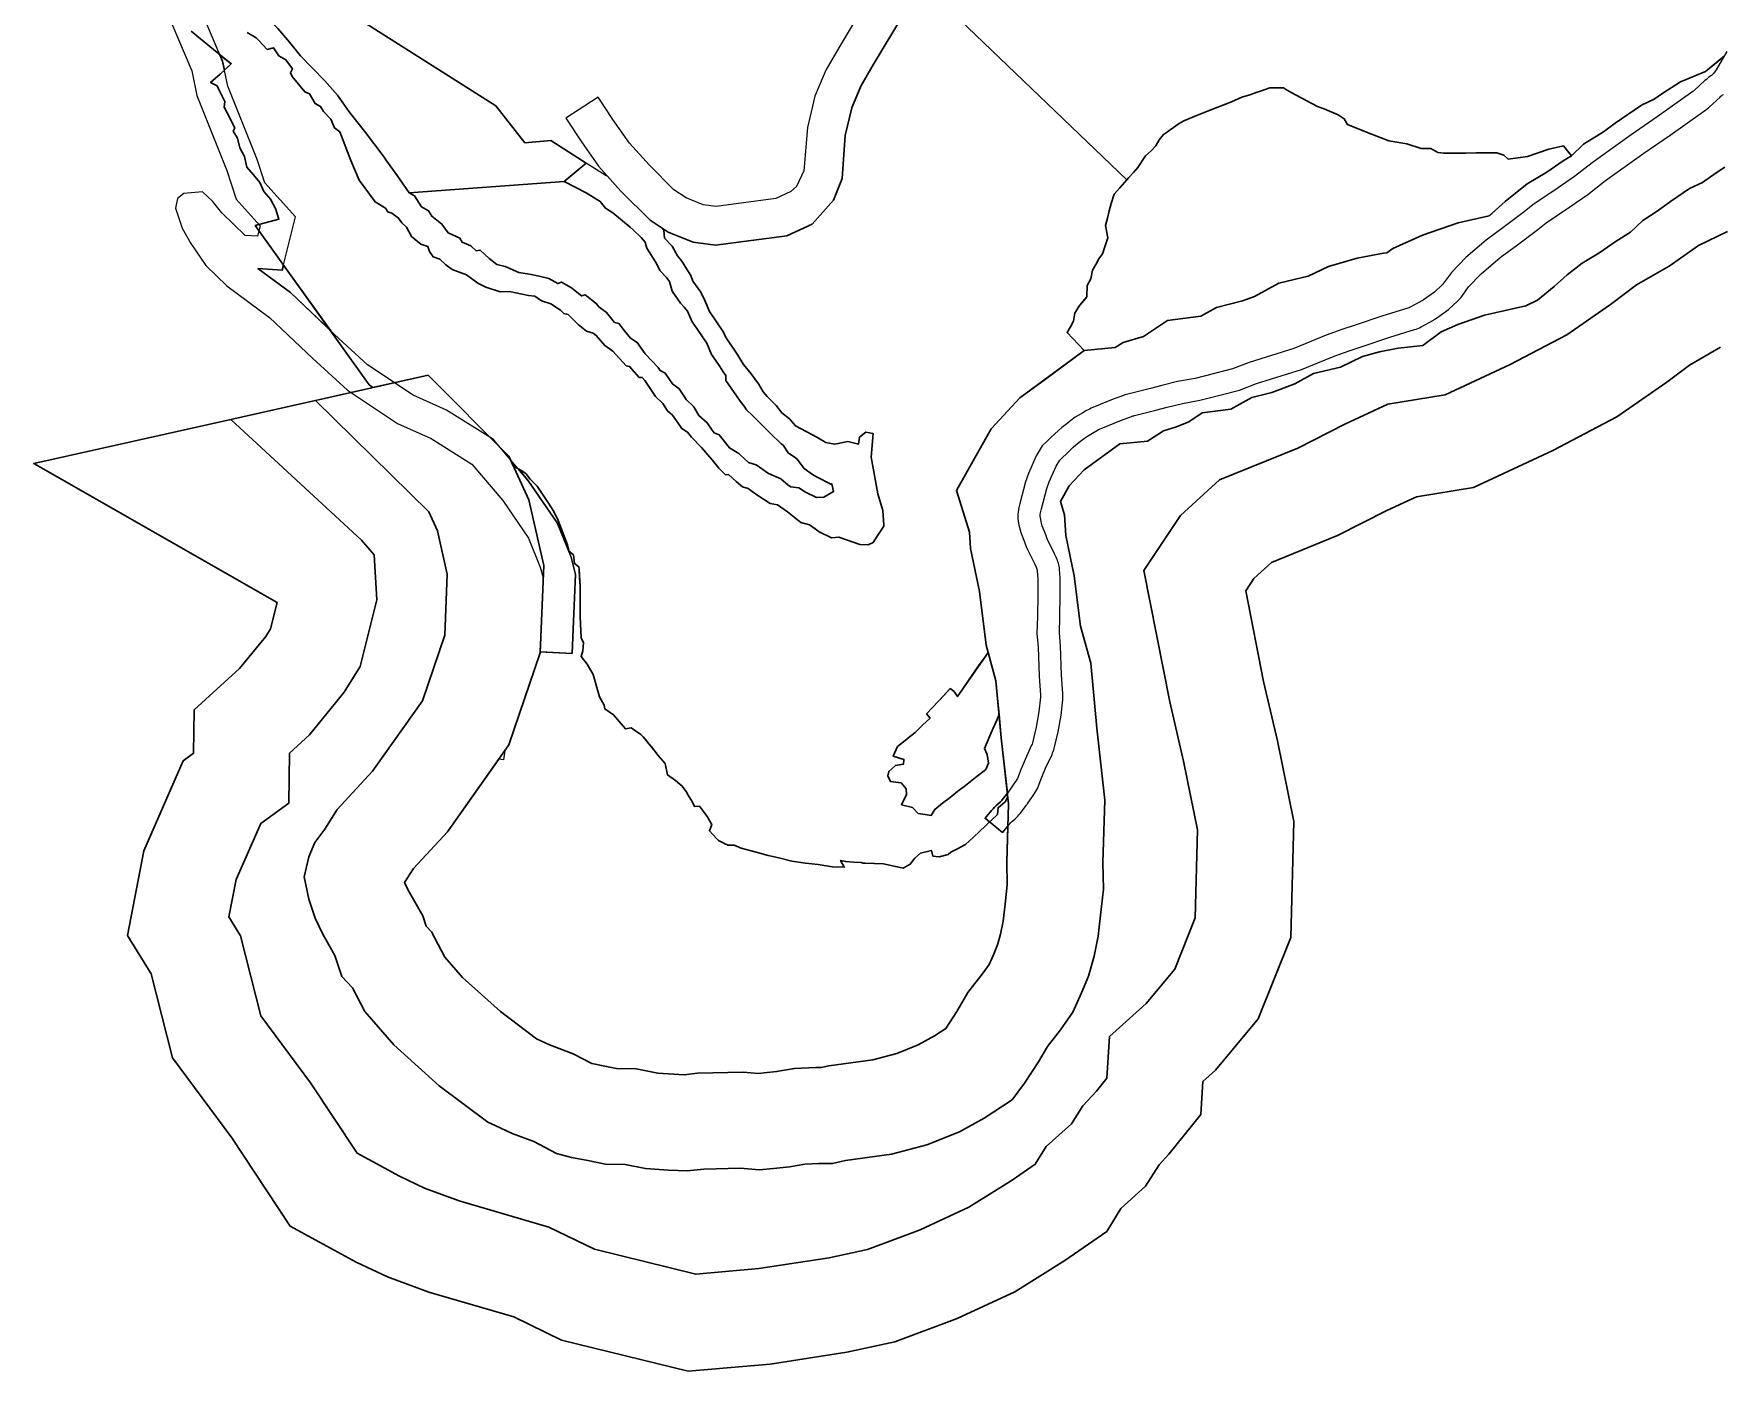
# Model space of a CAD drawing. Header units: millimetres. Extents: x 234550 to 240984, y 469077 to 474234.
# Drawn here: x 234550 to 235077, y 473016 to 473433 of the extents above; entities that cross this region are included whole.
import ezdxf

# ---------------------------------------------------------------- set-up
doc = ezdxf.new("R2010")
doc.units = ezdxf.units.MM
for name, color, linetype, lineweight in [('_proposed _Primary_road_Hatch', 7, 'Continuous', 0), ('_Proposed Access Road_Hatch', 255, 'Continuous', 0), ('_Propossed _Secondary_road_Hatch', 251, 'Continuous', 0), ('E1', 108, 'Continuous', 30), ('E2', 106, 'Continuous', 30)]:
    doc.layers.add(name, color=color, linetype=linetype, lineweight=lineweight)
doc.layers.add('Service-S2', color=192, linetype='Continuous')
doc.layers.add('water', color=140, linetype='Continuous', lineweight=30, true_color=0x00cdfe)

msp = doc.modelspace()

# ---------------------------------------------------------------- linework, layer by layer
at = {"layer": '_proposed _Primary_road_Hatch'}
msp.add_lwpolyline([(234811.88, 473446.69), (234802.08, 473430.23), (234797.28, 473422.03), (234793.88, 473413.88), (234791.53, 473404.07), (234790.42, 473390.58), (234788.11, 473385.7), (234786.3, 473384.04), (234781.64, 473381.88), (234763.07, 473379.4), (234758.93, 473379.94), (234753.62, 473382.07), (234749.79, 473384.6), (234742.15, 473392.33), (234735.97, 473399.16), (234730.76, 473406.54), (234726.14, 473413.59), (234716.1, 473407.01), (234720.95, 473399.62), (234726.31, 473391.95), (234733.28, 473384.24), (234742.4, 473375.11), (234748.01, 473371.39), (234755.87, 473368.23), (234762.8, 473367.33), (234785.09, 473370.26), (234793.02, 473373.93), (234799.69, 473381.39), (234802.36, 473388.14), (234803.31, 473401.6), (234805.39, 473410.22), (234808.21, 473417.01), (234811.78, 473423.14), (234821.98, 473440.13)], dxfattribs=at)
at = {"layer": '_Proposed Access Road_Hatch'}
for points in [[(234590.91, 473441.33), (234599.2, 473421.74), (234600.82, 473414.09), (234610.17, 473390.65), (234613.12, 473381.64), (234620.55, 473373.41), (234619.74, 473370.14), (234615.93, 473370.38), (234608.62, 473377.47), (234605.7, 473381.07), (234602.53, 473384.01), (234596.73, 473383.51), (234594.8, 473381.91), (234594.17, 473378.92), (234596.2, 473372.63), (234598.9, 473367.89), (234603.65, 473361.01), (234610.22, 473354.64), (234623.53, 473344.75), (234637.07, 473331.91), (234647.91, 473321.99), (234663.53, 473311.59), (234674.03, 473306.88), (234686.73, 473298.93), (234696.33, 473287.52), (234704.38, 473275.76), (234708.08, 473266.7), (234708.94, 473263.38), (234707.99, 473240.28), (234718.02, 473239.74), (234718.48, 473249.82), (234719.08, 473264.45), (234717.68, 473269.88), (234713.31, 473280.57), (234704.37, 473293.63), (234693.42, 473306.64), (234678.79, 473315.8), (234668.42, 473320.45), (234654.15, 473329.96), (234643.95, 473339.29), (234630.03, 473352.49), (234619.89, 473360.02), (234627.48, 473359.52), (234631.65, 473376.18), (234622.04, 473386.81), (234619.66, 473394.09), (234610.51, 473417.03), (234608.86, 473424.78), (234599.95, 473445.85)], [(234616.56, 473433.79), (234619.35, 473432.1), (234620.17, 473431.22), (234621.37, 473429.95), (234622.77, 473428.46), (234624.79, 473428.99), (234626.39, 473426.45), (234628.61, 473425.18), (234630.71, 473422.39), (234630.03, 473421.15), (234630.58, 473420.04), (234634.51, 473415.18), (234636, 473414.58), (234637.77, 473411.56), (234639.44, 473410.64), (234640.38, 473409.04), (234642.62, 473406.68), (234643.85, 473403.93), (234645.48, 473402.68), (234648.87, 473393.77), (234651.51, 473387.6), (234656.46, 473380.91), (234659.75, 473378.85), (234660.51, 473377.75), (234661.76, 473377.28), (234663.78, 473375.71), (234664.79, 473374.29), (234666.29, 473372.97), (234667.87, 473370.05), (234670.72, 473367.59), (234672.92, 473366.93), (234673.43, 473365.39), (234674.62, 473363.71), (234676.72, 473362.9), (234678.54, 473361.19), (234680.56, 473359.7), (234685.03, 473358.08), (234688.54, 473355.45), (234691.1, 473354.16), (234695.51, 473352.77), (234698.42, 473352.81), (234704.44, 473351.56), (234706.4, 473351.36), (234708.47, 473349.98), (234711.34, 473349.02), (234714.39, 473347), (234715.41, 473345.98), (234716.81, 473345.66), (234719.88, 473342.58), (234722.56, 473340.47), (234724.59, 473339.84), (234725.58, 473339.07), (234728.2, 473335.97), (234730.78, 473334.2), (234734.87, 473329.66), (234735.99, 473329.43), (234739.01, 473326), (234739.93, 473326.01), (234740.74, 473325.09), (234744.12, 473320.01), (234746.31, 473317.85), (234747.79, 473315.54), (234749.43, 473314.22), (234752.31, 473310.04), (234754.07, 473308.91), (234755.33, 473307.32), (234758.46, 473304.09), (234761.76, 473300.31), (234763.89, 473297.68), (234765.94, 473295.57), (234766.83, 473295.65), (234769.24, 473293.46), (234771.25, 473291.88), (234773.04, 473291.31), (234774.31, 473290.38), (234776.07, 473289.14), (234779.87, 473286.6), (234782.19, 473286.17), (234785.35, 473284.03), (234789.45, 473280.69), (234792.18, 473279.96), (234793.93, 473278.75), (234795.22, 473277.79), (234799.08, 473275.92), (234801.38, 473276.07), (234801.52, 473276), (234807.85, 473273.85), (234810.51, 473273.68), (234812.05, 473274.49), (234813.51, 473276.76), (234815.44, 473279.57), (234815.39, 473279.88), (234815.11, 473284.43), (234813.55, 473289.67), (234811.45, 473301.06), (234812.04, 473308.48), (234809.81, 473308.87), (234807.8, 473307.31), (234807.43, 473305.11), (234804.17, 473305.98), (234800.04, 473305.11), (234797.3, 473305.66), (234794.48, 473307.38), (234787.82, 473310.92), (234785.92, 473313.11), (234783.48, 473314.92), (234781.75, 473317.19), (234778.9, 473320.09), (234777.71, 473321.47), (234776.27, 473323.96), (234773.91, 473327.09), (234771.59, 473330.06), (234769.54, 473333.28), (234765.92, 473338.64), (234765.27, 473340.19), (234760.92, 473346.59), (234759.5, 473350), (234758.22, 473352.59), (234755.75, 473356.12), (234755.14, 473357.82), (234753.45, 473360.48), (234752.73, 473361.68), (234751.95, 473362.76), (234750.94, 473363.95), (234749.26, 473367.01), (234746.92, 473369.54), (234746.64, 473371.86), (234745.88, 473372.8), (234742.4, 473375.11), (234733.28, 473384.24), (234729.06, 473388.91), (234728.69, 473389.02), (234722.44, 473392.98), (234715.54, 473387.26), (234722.4, 473383.66), (234726.82, 473381.01), (234728.46, 473378.86), (234730.76, 473377.39), (234736.13, 473372.99), (234737.2, 473371.97), (234739.56, 473369.68), (234740.85, 473368.26), (234741.36, 473366.41), (234744.09, 473362.11), (234744.16, 473362.03), (234745.44, 473359.41), (234747.5, 473357.21), (234748.47, 473355.97), (234749.32, 473352.96), (234751.87, 473349.17), (234752.99, 473347.94), (234754.11, 473346.71), (234755.55, 473343.38), (234756.93, 473341.29), (234759.13, 473338.05), (234760.1, 473336.7), (234761.58, 473333.17), (234762.85, 473331.39), (234764.12, 473329.46), (234765.24, 473327.76), (234765.99, 473326.63), (234766.01, 473325.03), (234767.69, 473322.66), (234769.37, 473320.29), (234770.55, 473318.63), (234771.72, 473316.98), (234772.5, 473315.87), (234774.52, 473314.03), (234778.75, 473309.75), (234781.07, 473307.5), (234782.21, 473306.4), (234783.35, 473305.3), (234783.98, 473304.85), (234785.53, 473302.45), (234787.85, 473300.86), (234788.25, 473300.53), (234790.47, 473297.54), (234793.1, 473295.72), (234793.65, 473295.34), (234794.39, 473294.98), (234798.82, 473292.71), (234799.14, 473292.81), (234799.64, 473290.39), (234796.7, 473288.6), (234794.33, 473288.46), (234790.91, 473290.12), (234788.88, 473291.5), (234786.35, 473291.81), (234785.5, 473292.39), (234783.26, 473294.29), (234779.36, 473296.01), (234775.55, 473298.74), (234773.14, 473299.43), (234770.37, 473301.97), (234770.06, 473302.26), (234767.23, 473304.06), (234763.99, 473308.09), (234762.37, 473308.73), (234761.77, 473309.51), (234760.18, 473311.87), (234757.59, 473314.11), (234756.02, 473316.78), (234753.64, 473319.14), (234752.92, 473320.24), (234751.45, 473322.48), (234749.42, 473324.03), (234747.08, 473327.38), (234745.5, 473328.16), (234744.87, 473329.07), (234740.81, 473333.41), (234739.62, 473335.11), (234738.31, 473336.97), (234736.21, 473338.29), (234735.31, 473339.43), (234734.41, 473340.57), (234732.61, 473342.84), (234731.28, 473343.18), (234730.03, 473344.76), (234728.77, 473346.33), (234726.33, 473348.06), (234725.53, 473349.06), (234722.06, 473351.79), (234720.98, 473351.49), (234719.48, 473352.68), (234717.86, 473353.96), (234714.66, 473355.78), (234713.59, 473355.33), (234710.8, 473356.91), (234707.7, 473357.63), (234704.71, 473358.3), (234701.42, 473358.75), (234697.87, 473360.36), (234697.08, 473360.68), (234694.54, 473361.32), (234692.14, 473363.12), (234689.26, 473365.8), (234688.04, 473365.56), (234686.4, 473367.09), (234683.7, 473368.22), (234682.92, 473369.48), (234679.32, 473371.13), (234677.33, 473373.88), (234674.23, 473376.33), (234673.13, 473378.04), (234671.01, 473379.32), (234668.82, 473382.75), (234667.16, 473383.65), (234663.42, 473389.09), (234659.84, 473394.03), (234659.29, 473394.78), (234653.15, 473402.95), (234648.43, 473408.96), (234644.76, 473414.14), (234640.77, 473418.67), (234636.81, 473422.72), (234633.22, 473426.47), (234629.79, 473430.75), (234626.09, 473435.05)]]:
    msp.add_lwpolyline(points, dxfattribs=at)
at = {"layer": '_Propossed _Secondary_road_Hatch'}
msp.add_lwpolyline([(235078.76, 473427.77), (235075.42, 473422.08), (235074.51, 473420.94, -0.073503), (235073.72, 473420.2, 0.036131), (235071.88, 473418.73), (235068.49, 473415.6, -0.032467), (235068.12, 473415.3), (235056.96, 473407.39), (235048.78, 473401.78), (235036.66, 473393.09), (235031.15, 473388.81), (235025.74, 473385.03), (235018.15, 473379.91), (235015.41, 473377.75), (235009.11, 473373.07), (235003.51, 473368.93), (234997.17, 473363.44), (234992.7, 473358.81), (234990.24, 473355.45, -0.04684), (234989.78, 473354.93), (234987.35, 473352.66), (234983.99, 473350.28, -0.02729), (234983.65, 473350.06), (234979.79, 473347.92, -0.051628), (234979.09, 473347.62), (234971.28, 473345.2), (234962.64, 473342.31), (234958.48, 473340.94), (234953.55, 473339.24), (234943.43, 473335.09), (234929.49, 473330.67), (234924.35, 473328.71), (234918.66, 473327.27), (234912.63, 473325.71), (234907.15, 473324.75), (234902.21, 473323.47), (234898.68, 473322.58), (234892.02, 473320.92, 0.027719), (234890.29, 473320.39), (234887.05, 473319.19), (234880.63, 473316.57, 0.033086), (234878.7, 473315.63), (234877.58, 473314.99), (234875.12, 473313.55), (234873.78, 473312.55), (234872.52, 473311.55), (234871.04, 473310.38), (234869.91, 473309.47), (234867.59, 473307.24), (234866.4, 473306.09), (234864.86, 473304.65), (234862.95, 473301.55), (234860.55, 473295.99), (234859.62, 473293.41), (234857.86, 473286.64), (234857.55, 473285.34, 0.12348), (234857.61, 473279.84), (234857.81, 473279.09), (234858.21, 473277.54), (234859.4, 473274.37), (234859.97, 473272.86), (234862.41, 473267.85), (234862.94, 473266.77, -0.093576), (234863.3, 473265.45), (234863.48, 473263.22), (234863.48, 473258.23), (234863.35, 473251.34), (234863.23, 473246.04), (234863.55, 473241.76), (234863.94, 473232.65), (234864.35, 473226.75, -0.045339), (234864.34, 473226.08), (234863.82, 473221.52), (234863.02, 473216.72), (234861.79, 473211.82, -0.045942), (234861.56, 473211.18), (234859.52, 473206.71), (234858.3, 473203.73), (234857.11, 473200.77, -0.054896), (234856.73, 473200.05), (234854.45, 473196.74, -0.012336), (234854.34, 473196.59), (234852.38, 473194.01, -0.051915), (234851.85, 473193.45), (234850.98, 473192.7, 0.042139), (234849.06, 473190.74), (234847.04, 473188.29), (234852.44, 473183.83), (234854.46, 473186.28, -0.042139), (234855.55, 473187.4), (234856.43, 473188.15, 0.051915), (234857.95, 473189.77), (234859.91, 473192.35, 0.012336), (234860.22, 473192.78), (234862.5, 473196.09, 0.054896), (234863.6, 473198.16), (234864.79, 473201.1), (234865.94, 473203.93), (234867.93, 473208.26, 0.045942), (234868.58, 473210.11), (234869.87, 473215.29), (234870.76, 473220.55), (234871.29, 473225.3, 0.045339), (234871.33, 473227.23), (234870.93, 473233.04), (234870.54, 473242.17), (234870.24, 473246.23), (234870.34, 473251.19), (234870.48, 473258.16), (234870.48, 473263.5), (234870.28, 473266.01, 0.093576), (234869.23, 473269.84), (234868.7, 473270.93), (234866.4, 473275.63), (234865.95, 473276.83), (234864.9, 473279.65), (234864.58, 473280.86), (234864.38, 473281.62, -0.12348), (234864.36, 473283.71), (234864.65, 473284.94), (234866.32, 473291.34), (234867.06, 473293.42), (234869.17, 473298.31), (234870.32, 473300.17), (234871.22, 473301.01), (234872.45, 473302.19), (234874.54, 473304.21), (234875.4, 473304.91), (234876.87, 473306.07), (234878.04, 473306.99), (234878.99, 473307.7), (234881.09, 473308.93), (234882.17, 473309.55, -0.033086), (234883.27, 473310.09), (234889.59, 473312.66), (234892.72, 473313.82, -0.027719), (234893.71, 473314.13), (234900.38, 473315.79), (234903.94, 473316.68), (234908.64, 473317.9), (234914.11, 473318.86), (234920.39, 473320.49), (234926.46, 473322.02), (234931.8, 473324.06), (234945.83, 473328.5), (234956.03, 473332.69), (234960.71, 473334.31), (234964.85, 473335.67), (234973.43, 473338.54), (234981.16, 473340.94, 0.051628), (234983.19, 473341.8), (234987.04, 473343.94, 0.02729), (234988.03, 473344.56), (234991.79, 473347.22), (234994.56, 473349.82, 0.04684), (234995.89, 473351.31), (234998.06, 473354.29), (235001.99, 473358.35), (235007.88, 473363.46), (235013.28, 473367.44), (235019.67, 473372.19), (235022.28, 473374.25), (235029.7, 473379.25), (235035.31, 473383.17), (235040.85, 473387.48), (235052.79, 473396.05), (235060.96, 473401.65), (235072.16, 473409.59, 0.032467), (235073.24, 473410.46), (235076.63, 473413.6, -0.036131), (235077.68, 473414.43, 0.073503)], format="xyb", dxfattribs=at)
at = {"layer": 'E1'}
msp.add_lwpolyline([(234598.98, 473434.14), (234605.96, 473428.45), (234611.53, 473423.98), (234608.1, 473420.72), (234605.12, 473418.16), (234607.12, 473417.1), (234607.61, 473416.13), (234608.09, 473415.15), (234608.13, 473415.1), (234609.54, 473412.19), (234609.38, 473410.38), (234610.24, 473408.61), (234612.65, 473403.98), (234612.2, 473402.89), (234613.51, 473400.75), (234614.2, 473397.73), (234614.95, 473396.35), (234615.7, 473394.97), (234616.39, 473391.66), (234618.45, 473389.26), (234620.51, 473386.89), (234621.77, 473384.07), (234623.92, 473381.59), (234623.95, 473381.49), (234625.4, 473378.81), (234626.43, 473375.4), (234619.06, 473373.42), (234654.68, 473323.74), (234655.82, 473322.84), (234673.02, 473326.69), (234698.27, 473301.37), (234699.64, 473298.4), (234700.6, 473297.81), (234701.34, 473297.36), (234704.37, 473293.63), (234713.31, 473280.57), (234716.55, 473273.68), (234717.08, 473271.66), (234718.44, 473270.57), (234718.79, 473267.9), (234720.12, 473266.85), (234720.2, 473266.03), (234720.37, 473263.41), (234720.54, 473260.79), (234720.53, 473256.63), (234720.53, 473252.47), (234720.53, 473251.21), (234720.89, 473244.64), (234721.57, 473243.1), (234721.32, 473240.64), (234720.83, 473238.85), (234722.74, 473236.45), (234724.64, 473233.26), (234726.6, 473226.27), (234728.05, 473223.6), (234728.28, 473222.47), (234730.91, 473220.62), (234734.68, 473216.21), (234736.52, 473216.54), (234739.51, 473214.45), (234740.24, 473213.76), (234740.93, 473212.93), (234741.62, 473212.11), (234742.79, 473210.63), (234743.95, 473209.14), (234744.8, 473207.98), (234747.12, 473205.41), (234747.83, 473201.9), (234750.3, 473200.1), (234752.42, 473198.38), (234753.89, 473196.36), (234754.05, 473195.83), (234755.63, 473193.36), (234756.25, 473192.01), (234757.85, 473192.05), (234759.05, 473190.41), (234760.18, 473188.84), (234761.63, 473186.33), (234760.95, 473184.37), (234763.16, 473181.95), (234763.75, 473181.36), (234765.21, 473180.62), (234765.94, 473180.26), (234766.31, 473180.07), (234766.67, 473179.89), (234768.6, 473179.86), (234770.87, 473179.01), (234773.95, 473178.17), (234775.88, 473177.66), (234779.22, 473176.66), (234782.58, 473175.93), (234786.63, 473174.93), (234790.88, 473174.32), (234794.86, 473173.86), (234799.35, 473173.17), (234803.05, 473173.01), (234801.86, 473175.14), (234803.51, 473174.79), (234805.89, 473174.62), (234808.26, 473174.45), (234808.9, 473174.29), (234809.55, 473174.27), (234812.44, 473174.15), (234815.33, 473174.03), (234819.56, 473173.17), (234821.46, 473172.75), (234823.57, 473174.01), (234825.11, 473175.89), (234826.86, 473177.37), (234830.25, 473178.24), (234830.73, 473176.49), (234832.68, 473176.23), (234835.53, 473177.02), (234836.37, 473177.67), (234838.39, 473178.74), (234839.5, 473179.38), (234840.91, 473180.12), (234843.36, 473182.36), (234847.12, 473185.91), (234848.43, 473187.14), (234847.04, 473188.29), (234849.06, 473190.74, -0.042139), (234850.98, 473192.7), (234851.85, 473193.45, 0.051915), (234852.38, 473194.01), (234854.01, 473196.15), (234852.08, 473213.42), (234851.39, 473220.68), (234851.02, 473224.67), (234850.4, 473231.27), (234847.96, 473240.13), (234847.34, 473242.37), (234845.24, 473259.09), (234842.43, 473272.59), (234842.12, 473277.67), (234838.07, 473290.66), (234848.92, 473309.98), (234857.9, 473319.6), (234865.49, 473325.2), (234878.01, 473334.43), (234872.63, 473340.04), (234873.65, 473341.84), (234874.68, 473343.63), (234875.1, 473346.08), (234876.32, 473348.2), (234877.54, 473349.69), (234878.77, 473351.19), (234878.94, 473354.74), (234880.09, 473356.83), (234880.59, 473359.51), (234881.58, 473361.3), (234882.57, 473363.1), (234883.73, 473364.63), (234884.55, 473367.14), (234885.38, 473369.66), (234884.61, 473373.43), (234885.21, 473375.72), (234885.81, 473378.02), (234886.4, 473380.31), (234887.35, 473383.25), (234889.15, 473385.28), (234890.55, 473386.85), (234891.32, 473387.71), (234829.11, 473447.44)], format="xyb", dxfattribs=at)
for points in [[(234829.11, 473447.44), (234891.32, 473387.71), (234891.95, 473388.42), (234893.35, 473389.99), (234894.74, 473391.55), (234897.15, 473395.24), (234898.86, 473396.82), (234900.39, 473398.4), (234901.39, 473400.21), (234902.79, 473401.93), (234904, 473402.76), (234904.84, 473403.32), (234907.62, 473405.34), (234909.13, 473406.21), (234912.84, 473407.69), (234916.54, 473409.16), (234920.25, 473410.63), (234923.95, 473412.1), (234927.17, 473413.52), (234929.67, 473414.33), (234931.74, 473415.04), (234933.01, 473415.44), (234934.16, 473415.87), (234935.93, 473416.52), (234940.26, 473416.47), (234941.12, 473415.85), (234943.98, 473414.32), (234950.9, 473410.67), (234953.13, 473409.76), (234957.29, 473408.03), (234959.18, 473406.77), (234960.19, 473405.06), (234966.68, 473402.46), (234973.16, 473399.87), (234978.78, 473398.96), (234983.2, 473397.53), (234986.27, 473397.53), (234988.47, 473396.28), (234990.34, 473396.05), (234993.69, 473396.08), (234997.05, 473396.11), (235000.4, 473396.14), (235006.89, 473396.19), (235009.06, 473395.43), (235010.45, 473394.14), (235013.46, 473394.57), (235016.47, 473394.99), (235023.11, 473397.35), (235027.72, 473398.33), (235030.16, 473395.26), (235033.99, 473398.87), (235040.15, 473402.75), (235043.83, 473405.43), (235052.04, 473411.06), (235055.98, 473412.94), (235058.68, 473414.83), (235064.22, 473418.36), (235072.08, 473421.6), (235078, 473426.47)], [(234821.98, 473440.13), (234811.78, 473423.14), (234808.21, 473417.01), (234805.39, 473410.22), (234803.31, 473401.6), (234802.36, 473388.14), (234799.69, 473381.39), (234793.02, 473373.93), (234785.09, 473370.26), (234762.8, 473367.33), (234755.87, 473368.23), (234748.01, 473371.39), (234745.88, 473372.8), (234746.64, 473371.86), (234746.92, 473369.54), (234749.26, 473367.01), (234750.94, 473363.95), (234751.95, 473362.76), (234752.73, 473361.68), (234753.45, 473360.48), (234755.14, 473357.82), (234755.75, 473356.12), (234758.22, 473352.59), (234759.5, 473350), (234760.92, 473346.59), (234765.27, 473340.19), (234765.92, 473338.64), (234769.54, 473333.28), (234771.59, 473330.06), (234773.91, 473327.09), (234776.27, 473323.96), (234777.71, 473321.47), (234778.9, 473320.09), (234781.75, 473317.19), (234783.48, 473314.92), (234785.92, 473313.11), (234787.82, 473310.92), (234794.48, 473307.38), (234797.3, 473305.66), (234800.04, 473305.11), (234804.17, 473305.98), (234807.43, 473305.11), (234807.8, 473307.31), (234809.81, 473308.87), (234812.04, 473308.48), (234811.45, 473301.06), (234813.55, 473289.67), (234815.11, 473284.43), (234815.39, 473279.88), (234815.44, 473279.57), (234813.51, 473276.76), (234812.05, 473274.49), (234810.51, 473273.68), (234807.85, 473273.85), (234801.32, 473276.06), (234799.08, 473275.92), (234795.22, 473277.79), (234793.93, 473278.75), (234792.18, 473279.96), (234789.45, 473280.69), (234785.35, 473284.03), (234782.19, 473286.17), (234779.87, 473286.6), (234776.07, 473289.14), (234774.31, 473290.38), (234773.04, 473291.31), (234771.25, 473291.88), (234769.24, 473293.46), (234766.83, 473295.65), (234765.94, 473295.57), (234763.89, 473297.68), (234761.76, 473300.31), (234758.46, 473304.09), (234755.33, 473307.32), (234754.07, 473308.91), (234752.31, 473310.04), (234749.43, 473314.22), (234747.79, 473315.54), (234746.31, 473317.85), (234744.12, 473320.01), (234740.74, 473325.09), (234739.93, 473326.01), (234739.01, 473326), (234735.99, 473329.43), (234734.87, 473329.66), (234730.78, 473334.2), (234728.2, 473335.97), (234725.58, 473339.07), (234724.59, 473339.84), (234722.56, 473340.47), (234719.88, 473342.58), (234716.81, 473345.66), (234715.41, 473345.98), (234714.39, 473347), (234711.34, 473349.02), (234708.47, 473349.98), (234706.4, 473351.36), (234704.44, 473351.56), (234698.42, 473352.81), (234695.51, 473352.77), (234691.1, 473354.16), (234688.54, 473355.45), (234685.03, 473358.08), (234680.56, 473359.7), (234678.54, 473361.19), (234676.72, 473362.9), (234674.62, 473363.71), (234673.43, 473365.39), (234672.92, 473366.93), (234670.72, 473367.59), (234667.87, 473370.05), (234666.29, 473372.97), (234664.79, 473374.29), (234663.78, 473375.71), (234661.76, 473377.28), (234660.51, 473377.75), (234659.75, 473378.85), (234656.46, 473380.91), (234651.51, 473387.6), (234648.87, 473393.77), (234645.48, 473402.68), (234643.85, 473403.93), (234642.62, 473406.68), (234640.38, 473409.04), (234639.44, 473410.64), (234637.77, 473411.56), (234636, 473414.58), (234634.51, 473415.18), (234630.58, 473420.04), (234630.03, 473421.15), (234630.71, 473422.39), (234628.61, 473425.18), (234626.39, 473426.45), (234624.79, 473428.99), (234622.77, 473428.46), (234621.37, 473429.95), (234620.17, 473431.22), (234619.35, 473432.1), (234616.56, 473433.79)], [(235077.68, 473426.2), (235072.08, 473421.6), (235064.22, 473418.36), (235058.68, 473414.83), (235055.98, 473412.94), (235052.04, 473411.06), (235043.83, 473405.43), (235040.15, 473402.75), (235033.99, 473398.87), (235030.16, 473395.26), (235027.63, 473393.67), (235022.49, 473390.11), (235016.39, 473386.49), (235009.47, 473380.96), (235004.48, 473376.52), (234994.84, 473374.35), (234983.62, 473370.48), (234974.38, 473366.33), (234972.5, 473364.96), (234971.51, 473364.85), (234963.28, 473363.23), (234954.28, 473360.7), (234947.96, 473357.68), (234938.73, 473355.5), (234931.17, 473351.33), (234927.45, 473349.92), (234919.32, 473347.82), (234914.36, 473345.15), (234904.04, 473343.77), (234896.54, 473338.8), (234890.15, 473336.93), (234887.63, 473335.31), (234878.01, 473334.43), (234857.9, 473319.6), (234848.92, 473309.98), (234838.07, 473290.66), (234842.12, 473277.67), (234842.43, 473272.59), (234845.24, 473259.09), (234847.34, 473242.37), (234850.4, 473231.27), (234852.08, 473213.42), (234854.38, 473192.76), (234853.76, 473174.55), (234853.95, 473167.55), (234853.24, 473161.47), (234852.63, 473156.12), (234851.83, 473152.14), (234850.91, 473148.77), (234849.63, 473145.69), (234848.25, 473142.61), (234846.47, 473140.07), (234841.64, 473133.88), (234838.19, 473127.99), (234834.73, 473122.66), (234831.19, 473120.33), (234826.16, 473117.53), (234819.4, 473114.83), (234811.91, 473112.83), (234798.16, 473110.99), (234795.82, 473110.47), (234794.16, 473110.45), (234787.44, 473110.13), (234781.87, 473109.16), (234778.05, 473108.78), (234776.22, 473108.61), (234771.44, 473108.98), (234757.17, 473108.65), (234753.06, 473108.21), (234749.8, 473108.36), (234744.76, 473108.67), (234737.99, 473110.01), (234731.84, 473110.19), (234728.79, 473110.8), (234724.14, 473111.71), (234718.34, 473114.75), (234710.92, 473117.51), (234706.9, 473119.41), (234695.61, 473127.93), (234683.77, 473138.54), (234678.26, 473144.93), (234674.07, 473152.88), (234672.43, 473154.63), (234671.36, 473157.79), (234666.82, 473165.8), (234665.69, 473168.23), (234668.5, 473172.64), (234679.07, 473184.09), (234698.28, 473211.21), (234708.03, 473240.02), (234709.15, 473267.31), (234704.53, 473287.74), (234698.27, 473301.37), (234673.02, 473326.69), (234637.89, 473318.82), (234673.24, 473283.99), (234675.95, 473278.08), (234679.01, 473264.57), (234678.23, 473245.55), (234671.27, 473224.98), (234655.71, 473203.01), (234644.63, 473191.02), (234640.77, 473184.95), (234637.64, 473180.7), (234635.83, 473176.23), (234634.34, 473170), (234635.74, 473163.01), (234637.79, 473157.1), (234640.12, 473152.08), (234643.86, 473145.47), (234646.1, 473138.84), (234649.43, 473135.3), (234653.31, 473127.93), (234662.31, 473117.49), (234676.53, 473104.74), (234691.65, 473093.33), (234693.98, 473092.33), (234699.26, 473089.84), (234706.1, 473087.29), (234713.14, 473083.6), (234717.82, 473082.38), (234722.97, 473081.37), (234728.45, 473080.27), (234734.62, 473080.1), (234740.9, 473078.85), (234748.17, 473078.4), (234753.98, 473078.13), (234759.14, 473078.69), (234770.62, 473078.96), (234776.45, 473078.5), (234780.91, 473078.92), (234785.91, 473079.41), (234790.75, 473080.25), (234795.06, 473080.46), (234799.34, 473080.51), (234803.44, 473081.43), (234817.79, 473083.35), (234828.86, 473086.31), (234839.06, 473090.38), (234846.74, 473094.65), (234855.45, 473100.38), (234859.37, 473105.51), (234863.73, 473112.24), (234866.52, 473116.99), (234870.59, 473122.22), (234874.46, 473127.72), (234877.18, 473133.8), (234879.35, 473139.02), (234881.05, 473145.24), (234882.29, 473151.48), (234883.04, 473158.02), (234884, 473166.2), (234883.77, 473174.45), (234884.44, 473193.91), (234881.92, 473216.49), (234880.02, 473236.7), (234876.84, 473248.26), (234874.85, 473264.02), (234872.24, 473276.58), (234871.84, 473283.13), (234870.56, 473287.24), (234873.32, 473292.15), (234877.94, 473297.1), (234889.07, 473305.31), (234897.71, 473306.1), (234902.77, 473309.37), (234906.79, 473310.54), (234910.61, 473312.14), (234914.85, 473314.94), (234923.79, 473316.14), (234930.35, 473319.69), (234936.56, 473321.29), (234943.8, 473324.04), (234949.62, 473327.24), (234957.99, 473329.23), (234964.88, 473332.52), (234970.25, 473334.02), (234976.07, 473335.17), (234983.72, 473336.02), (234989.52, 473340.24), (234994.68, 473342.56), (235003.04, 473345.45), (235015.94, 473348.34), (235019.56, 473350.12), (235024.8, 473354.44), (235028.82, 473358.02), (235033.49, 473361.75), (235038.71, 473364.85), (235044.16, 473368.62), (235048.6, 473371.41), (235052.45, 473375.04), (235057, 473377.91), (235061.14, 473380.92), (235067.07, 473384.99), (235071.15, 473386.94), (235075.36, 473389.88), (235078.11, 473391.64)], [(235078.94, 473371.61), (235069.89, 473367.19), (235060.68, 473360.8), (235050.46, 473354.92), (235042.35, 473348.82), (235028.78, 473339.33), (235011.07, 473330.05), (234990.71, 473320.56), (234972.87, 473317.66), (234959.38, 473311.4), (234944.67, 473303.93), (234920.25, 473293.98), (234908.06, 473282.86), (234896.65, 473265.72), (234904.69, 473224.72), (234909.03, 473206.13), (234913.34, 473184.73), (234912.63, 473157.16), (234906.24, 473141.18), (234897.32, 473130.48), (234885.9, 473120.15), (234885.07, 473107.13), (234881.81, 473103.08), (234877.52, 473098.51), (234873.98, 473092.9), (234866.06, 473085.76), (234862.71, 473080.24), (234855.45, 473075.22), (234841.95, 473066.81), (234826.74, 473059.74), (234810.33, 473053.61), (234798.34, 473050.99), (234776.32, 473047.62), (234756.64, 473045.88), (234724.98, 473053.67), (234710.7, 473060.62), (234682.72, 473068.8), (234671.91, 473072.79), (234664.1, 473076.46), (234650.84, 473083.64), (234636.3, 473105.69), (234620.8, 473126.59), (234614.46, 473151.56), (234610.81, 473157.49), (234613.06, 473169.15), (234620.74, 473186.72), (234629.51, 473193.02), (234629.78, 473208.69), (234636.02, 473214.36), (234646.84, 473227.68), (234651.8, 473235.67), (234657.01, 473256.53), (234656.2, 473270.58), (234652.27, 473275.15), (234611.44, 473312.89), (234549.85, 473299.09), (234625.88, 473255.68), (234623.83, 473247.5), (234622.36, 473245.12), (234614.16, 473235.04), (234600, 473222.15), (234599.77, 473208.59), (234596.56, 473206.28), (234584.23, 473178.11), (234579.15, 473151.7), (234586.51, 473139.74), (234593.17, 473113.48), (234611.71, 473088.48), (234629.94, 473060.85), (234650.56, 473049.67), (234660.32, 473045.09), (234673.3, 473040.29), (234699.85, 473032.53), (234714.72, 473025.3), (234754.31, 473015.56), (234779.9, 473017.82), (234803.81, 473021.48), (234818.83, 473024.76), (234838.34, 473032.04), (234856.26, 473040.38), (234871.92, 473050.13), (234885.04, 473059.2), (234889.42, 473066.43), (234897.15, 473073.39), (234901.37, 473080.08), (234904.46, 473083.38), (234914.4, 473095.72), (234915.06, 473106.08), (234919.01, 473109.65), (234932.34, 473125.62), (234942.48, 473151.02), (234943.42, 473187.34), (234938.35, 473212.5), (234934.03, 473231.02), (234928.47, 473259.38), (234930.99, 473263.17), (234936.52, 473268.21), (234957.14, 473276.62), (234972.5, 473284.41), (234981.76, 473288.71), (234999.62, 473291.61), (235024.38, 473303.16), (235044.4, 473313.65), (235059.98, 473324.54), (235067.03, 473329.84), (235076.73, 473335.43)], [(234838.07, 473290.66), (234848.92, 473309.98), (234857.9, 473319.6)], [(234698.27, 473301.37), (234699.64, 473298.4), (234700.6, 473297.81), (234702.08, 473296.91), (234703.56, 473296), (234704.88, 473294.26), (234707.15, 473292.03), (234708.99, 473289.23), (234709.81, 473287.98), (234710.64, 473286.72), (234712.35, 473284.11), (234713.64, 473281.35), (234716.55, 473273.68), (234717.08, 473271.66), (234718.44, 473270.57), (234718.79, 473267.9), (234720.12, 473266.85), (234720.2, 473266.03), (234720.54, 473260.79), (234720.53, 473252.47), (234720.53, 473251.21), (234720.89, 473244.64), (234721.57, 473243.1), (234721.32, 473240.64), (234720.83, 473238.85), (234722.74, 473236.45), (234724.64, 473233.26), (234726.6, 473226.27), (234728.05, 473223.6), (234728.28, 473222.47), (234730.91, 473220.62), (234734.68, 473216.21), (234736.52, 473216.54), (234739.51, 473214.45), (234740.24, 473213.76), (234741.62, 473212.11), (234743.95, 473209.14), (234744.8, 473207.98), (234747.12, 473205.41), (234747.83, 473201.9), (234750.3, 473200.1), (234752.42, 473198.38), (234753.89, 473196.36), (234754.05, 473195.83), (234755.63, 473193.36), (234756.25, 473192.01), (234757.85, 473192.05), (234759.05, 473190.41), (234760.18, 473188.84), (234761.63, 473186.33), (234760.95, 473184.37), (234763.16, 473181.95), (234763.75, 473181.36), (234765.21, 473180.62), (234765.94, 473180.26), (234766.31, 473180.07), (234766.67, 473179.89), (234768.6, 473179.86), (234770.87, 473179.01), (234773.95, 473178.17), (234775.88, 473177.66), (234779.22, 473176.66), (234782.58, 473175.93), (234786.63, 473174.93), (234790.88, 473174.32), (234794.86, 473173.86), (234799.35, 473173.17), (234803.05, 473173.01), (234801.86, 473175.14), (234803.51, 473174.79), (234805.89, 473174.62), (234808.26, 473174.45), (234808.9, 473174.29), (234809.55, 473174.27), (234815.33, 473174.03), (234819.56, 473173.17), (234821.46, 473172.75), (234823.57, 473174.01), (234825.11, 473175.89), (234826.86, 473177.37), (234830.25, 473178.24), (234830.73, 473176.49), (234832.68, 473176.23), (234835.53, 473177.02), (234836.37, 473177.67), (234838.39, 473178.74), (234839.5, 473179.38), (234840.91, 473180.12), (234843.36, 473182.36), (234847.12, 473185.91), (234849, 473187.68), (234850.88, 473189.46), (234851.14, 473191.57), (234853.25, 473193.44), (234854.13, 473195)], [(234851.39, 473220.68), (234850.64, 473218.95), (234849.58, 473216.49), (234848.51, 473214.04), (234846.79, 473210.08), (234847.63, 473208.25), (234848.1, 473205.55), (234847.22, 473203.51), (234844.02, 473201.01), (234840.92, 473198.59), (234838.52, 473196.72), (234836.12, 473194.84), (234833.73, 473192.97), (234831.33, 473191.09), (234830.19, 473189.18), (234828.31, 473189.43), (234826.14, 473189.8), (234824.38, 473191.63), (234820.91, 473192.54), (234822.52, 473195.74), (234822.37, 473197.45), (234820.79, 473199.35), (234817.5, 473199.76), (234816.69, 473201.53), (234816.93, 473202.92), (234819.01, 473204.82), (234821.51, 473205.19), (234821.65, 473206.7), (234818.32, 473207.7), (234819.66, 473210.7), (234821.49, 473212.17), (234823.32, 473213.63), (234825.15, 473215.1), (234827.49, 473217.36), (234829.84, 473219.62), (234828.72, 473220.96), (234830.59, 473222.94), (234832.44, 473224.9), (234836.13, 473228.81), (234837.36, 473227.9), (234838.39, 473226.32), (234840.07, 473228.75), (234843.44, 473233.61), (234840.07, 473228.75), (234847.01, 473238.77), (234847.96, 473240.13), (234847.34, 473242.37)]]:
    msp.add_lwpolyline(points, dxfattribs=at)
for points in [[(234608.01, 473426.81), (234608.86, 473424.78), (234609.45, 473422.01), (234611.53, 473423.98)], [(234752.99, 473347.94), (234751.87, 473349.17), (234749.32, 473352.96), (234748.47, 473355.97), (234747.5, 473357.21), (234745.44, 473359.41), (234744.16, 473362.03), (234744.09, 473362.11), (234741.36, 473366.41), (234740.85, 473368.26), (234739.56, 473369.68), (234737.2, 473371.97), (234736.13, 473372.99), (234730.76, 473377.39), (234728.46, 473378.86), (234726.82, 473381.01), (234722.4, 473383.66), (234715.54, 473387.26), (234667.16, 473383.65), (234667.16, 473383.65), (234668.82, 473382.75), (234671.01, 473379.32), (234673.13, 473378.04), (234674.23, 473376.33), (234677.33, 473373.88), (234679.32, 473371.13), (234682.92, 473369.48), (234683.7, 473368.22), (234686.4, 473367.09), (234688.04, 473365.56), (234689.26, 473365.8), (234692.14, 473363.12), (234694.54, 473361.32), (234697.08, 473360.68), (234697.87, 473360.36), (234701.42, 473358.75), (234704.71, 473358.3), (234707.7, 473357.63), (234710.8, 473356.91), (234713.59, 473355.33), (234714.66, 473355.78), (234717.86, 473353.96), (234719.48, 473352.68), (234720.98, 473351.49), (234722.06, 473351.79), (234725.53, 473349.06), (234726.33, 473348.06), (234728.77, 473346.33), (234730.03, 473344.76), (234731.28, 473343.18), (234732.61, 473342.84), (234734.41, 473340.57), (234735.31, 473339.43), (234736.21, 473338.29), (234738.31, 473336.97), (234739.62, 473335.11), (234740.81, 473333.41), (234744.87, 473329.07), (234745.5, 473328.16), (234747.08, 473327.38), (234749.42, 473324.03), (234751.45, 473322.48), (234752.92, 473320.24), (234753.64, 473319.14), (234756.02, 473316.78), (234757.59, 473314.11), (234760.18, 473311.87), (234761.77, 473309.51), (234762.37, 473308.73), (234763.99, 473308.09), (234767.23, 473304.06), (234770.06, 473302.26), (234770.37, 473301.97), (234773.14, 473299.43), (234775.55, 473298.74), (234779.36, 473296.01), (234783.26, 473294.29), (234785.5, 473292.39), (234786.35, 473291.81), (234788.88, 473291.5), (234790.91, 473290.12), (234794.33, 473288.46), (234796.7, 473288.6), (234799.64, 473290.39), (234799.14, 473292.81), (234798.82, 473292.71), (234794.39, 473294.98), (234793.65, 473295.34), (234793.1, 473295.72), (234790.47, 473297.54), (234788.25, 473300.53), (234787.85, 473300.86), (234785.53, 473302.45), (234783.98, 473304.85), (234783.35, 473305.3), (234782.21, 473306.4), (234781.07, 473307.5), (234778.75, 473309.75), (234774.52, 473314.03), (234772.5, 473315.87), (234771.72, 473316.98), (234770.55, 473318.63), (234769.37, 473320.29), (234767.69, 473322.66), (234766.01, 473325.03), (234765.99, 473326.63), (234765.24, 473327.76), (234764.12, 473329.46), (234762.85, 473331.39), (234761.58, 473333.17), (234760.1, 473336.7), (234759.13, 473338.05), (234756.93, 473341.29), (234755.55, 473343.38), (234754.11, 473346.71)], [(234627.88, 473361.12), (234627.48, 473359.52), (234619.89, 473360.02), (234630.03, 473352.49), (234642.63, 473340.54)], [(234850.64, 473218.95), (234851.39, 473220.68), (234851.02, 473224.67), (234850.4, 473231.27), (234847.96, 473240.13), (234847.01, 473238.77), (234845.22, 473236.19), (234843.44, 473233.61), (234841.75, 473231.18), (234840.07, 473228.75), (234838.39, 473226.32), (234837.36, 473227.9), (234836.13, 473228.81), (234834.29, 473226.85), (234832.44, 473224.9), (234830.59, 473222.94), (234828.72, 473220.96), (234829.84, 473219.62), (234827.49, 473217.36), (234825.15, 473215.1), (234823.32, 473213.63), (234821.49, 473212.17), (234819.66, 473210.7), (234818.32, 473207.7), (234821.65, 473206.7), (234821.51, 473205.19), (234819.01, 473204.82), (234816.93, 473202.92), (234816.69, 473201.53), (234817.5, 473199.76), (234820.79, 473199.35), (234822.37, 473197.45), (234822.52, 473195.74), (234820.91, 473192.54), (234824.38, 473191.63), (234826.14, 473189.8), (234828.31, 473189.43), (234830.19, 473189.18), (234831.33, 473191.09), (234833.73, 473192.97), (234836.12, 473194.84), (234838.52, 473196.72), (234840.92, 473198.59), (234844.02, 473201.01), (234847.22, 473203.51), (234848.1, 473205.55), (234847.63, 473208.25), (234846.79, 473210.08), (234848.51, 473214.04), (234849.58, 473216.49)]]:
    msp.add_lwpolyline(points, close=True, dxfattribs=at)
at = {"layer": 'E2'}
msp.add_lwpolyline([(234667.16, 473383.65), (234715.54, 473387.26), (234722.44, 473392.98), (234711.41, 473399.97), (234703.27, 473399.26), (234694.23, 473410.86), (234591.28, 473476.14), (234594.39, 473471.31), (234603.42, 473461.17), (234608.72, 473454.08), (234613.17, 473448.11), (234619.47, 473441.74), (234621.85, 473439.42), (234626.09, 473435.05), (234629.79, 473430.75), (234633.22, 473426.47), (234636.81, 473422.72), (234640.77, 473418.67), (234644.76, 473414.14), (234648.43, 473408.96), (234653.15, 473402.95), (234659.29, 473394.78), (234659.84, 473394.03), (234663.42, 473389.09)], close=True, dxfattribs=at)
at = {"layer": 'Service-S2'}
for points in [[(235027.72, 473398.33), (235023.11, 473397.35), (235016.47, 473394.99), (235013.46, 473394.57), (235010.45, 473394.14), (235009.06, 473395.43), (235006.89, 473396.19), (235000.4, 473396.14), (234997.05, 473396.11), (234993.69, 473396.08), (234990.34, 473396.05), (234988.47, 473396.28), (234986.27, 473397.53), (234983.2, 473397.53), (234978.78, 473398.96), (234973.16, 473399.87), (234966.68, 473402.46), (234960.19, 473405.06), (234959.18, 473406.77), (234957.29, 473408.03), (234953.13, 473409.76), (234950.9, 473410.67), (234943.98, 473414.32), (234941.12, 473415.85), (234940.26, 473416.47), (234935.93, 473416.52), (234934.16, 473415.87), (234933.01, 473415.44), (234931.74, 473415.04), (234929.67, 473414.33), (234927.17, 473413.52), (234923.95, 473412.1), (234920.25, 473410.63), (234916.54, 473409.16), (234912.84, 473407.69), (234909.13, 473406.21), (234907.62, 473405.34), (234904.84, 473403.32), (234904, 473402.76), (234902.79, 473401.93), (234901.39, 473400.21), (234900.39, 473398.4), (234898.86, 473396.82), (234897.15, 473395.24), (234894.74, 473391.55), (234893.35, 473389.99), (234891.95, 473388.42), (234890.55, 473386.85), (234889.15, 473385.28), (234887.35, 473383.25), (234886.4, 473380.31), (234884.61, 473373.43), (234885.38, 473369.66), (234884.55, 473367.14), (234883.73, 473364.63), (234882.57, 473363.1), (234880.59, 473359.51), (234880.09, 473356.83), (234878.94, 473354.74), (234878.77, 473351.19), (234876.32, 473348.2), (234875.1, 473346.08), (234874.68, 473343.63), (234873.65, 473341.84), (234872.63, 473340.04), (234878.01, 473334.43), (234887.63, 473335.31), (234890.15, 473336.93), (234896.54, 473338.8), (234904.04, 473343.77), (234914.36, 473345.15), (234919.32, 473347.82), (234927.45, 473349.92), (234931.17, 473351.33), (234938.73, 473355.5), (234947.96, 473357.68), (234954.28, 473360.7), (234963.28, 473363.23), (234971.51, 473364.85), (234972.5, 473364.96), (234974.38, 473366.33), (234983.62, 473370.48), (234994.84, 473374.35), (235004.39, 473376.5), (235005.28, 473377.23), (235009.47, 473380.96), (235016.39, 473386.49), (235022.49, 473390.11), (235027.63, 473393.67), (235030.16, 473395.26)], [(234851.83, 473152.14), (234852.63, 473156.12), (234853.24, 473161.47), (234853.95, 473167.55), (234853.76, 473174.55), (234854.15, 473185.9), (234852.44, 473183.83), (234848.43, 473187.14), (234847.12, 473185.91), (234843.36, 473182.36), (234840.91, 473180.12), (234839.5, 473179.38), (234838.39, 473178.74), (234836.37, 473177.67), (234835.53, 473177.02), (234832.68, 473176.23), (234830.73, 473176.49), (234830.25, 473178.24), (234826.86, 473177.37), (234825.11, 473175.89), (234823.57, 473174.01), (234821.46, 473172.75), (234819.56, 473173.17), (234815.33, 473174.03), (234809.55, 473174.27), (234808.9, 473174.29), (234808.26, 473174.45), (234805.89, 473174.62), (234803.51, 473174.79), (234801.86, 473175.14), (234803.05, 473173.01), (234799.35, 473173.17), (234794.86, 473173.86), (234790.88, 473174.32), (234786.63, 473174.93), (234782.58, 473175.93), (234779.22, 473176.66), (234775.88, 473177.66), (234773.95, 473178.17), (234770.87, 473179.01), (234768.6, 473179.86), (234766.67, 473179.89), (234766.31, 473180.07), (234765.94, 473180.26), (234765.21, 473180.62), (234763.75, 473181.36), (234763.16, 473181.95), (234760.95, 473184.37), (234761.63, 473186.33), (234760.18, 473188.84), (234759.05, 473190.41), (234757.85, 473192.05), (234756.25, 473192.01), (234755.63, 473193.36), (234754.05, 473195.83), (234753.89, 473196.36), (234752.42, 473198.38), (234750.3, 473200.1), (234747.83, 473201.9), (234747.12, 473205.41), (234744.8, 473207.98), (234743.95, 473209.14), (234741.62, 473212.11), (234740.24, 473213.76), (234739.51, 473214.45), (234736.52, 473216.54), (234734.68, 473216.21), (234730.91, 473220.62), (234728.28, 473222.47), (234728.05, 473223.6), (234726.6, 473226.27), (234724.64, 473233.26), (234722.74, 473236.45), (234720.83, 473238.85), (234721.32, 473240.64), (234721.57, 473243.1), (234720.89, 473244.64), (234720.53, 473251.21), (234720.53, 473252.47), (234720.54, 473260.79), (234720.2, 473266.03), (234720.12, 473266.85), (234718.79, 473267.9), (234718.44, 473270.57), (234716.89, 473271.82), (234717.68, 473269.88), (234719.08, 473264.45), (234718.48, 473249.82), (234718.02, 473239.74), (234708.11, 473240.27), (234698.28, 473211.21), (234697.04, 473209.45), (234696.63, 473206.54), (234695.12, 473206.75), (234679.07, 473184.09), (234668.5, 473172.64), (234665.69, 473168.23), (234666.82, 473165.8), (234671.36, 473157.79), (234672.43, 473154.63), (234674.07, 473152.88), (234678.26, 473144.93), (234683.77, 473138.54), (234695.61, 473127.93), (234706.9, 473119.41), (234710.92, 473117.51), (234718.34, 473114.75), (234724.14, 473111.71), (234728.79, 473110.8), (234731.84, 473110.19), (234737.99, 473110.01), (234744.76, 473108.67), (234749.8, 473108.36), (234753.06, 473108.21), (234757.17, 473108.65), (234771.44, 473108.98), (234776.22, 473108.61), (234778.05, 473108.78), (234781.87, 473109.16), (234787.44, 473110.13), (234794.16, 473110.45), (234795.82, 473110.47), (234798.16, 473110.99), (234811.91, 473112.83), (234819.4, 473114.83), (234826.16, 473117.53), (234831.19, 473120.33), (234834.73, 473122.66), (234838.19, 473127.99), (234841.64, 473133.88), (234846.47, 473140.07), (234848.25, 473142.61), (234849.63, 473145.69), (234850.91, 473148.77)]]:
    msp.add_lwpolyline(points, close=True, dxfattribs=at)
at = {"layer": 'water'}
for points in [[(235077.68, 473426.2), (235072.08, 473421.6), (235064.22, 473418.36), (235058.68, 473414.83), (235055.98, 473412.94), (235052.04, 473411.06), (235043.83, 473405.43), (235040.15, 473402.75), (235033.99, 473398.87), (235030.16, 473395.26), (235027.63, 473393.67), (235022.49, 473390.11), (235016.39, 473386.49), (235009.47, 473380.96), (235004.48, 473376.52), (234994.84, 473374.35), (234983.62, 473370.48), (234974.38, 473366.33), (234972.5, 473364.96), (234971.51, 473364.85), (234963.28, 473363.23), (234954.28, 473360.7), (234947.96, 473357.68), (234938.73, 473355.5), (234931.17, 473351.33), (234927.45, 473349.92), (234919.32, 473347.82), (234914.36, 473345.15), (234904.04, 473343.77), (234896.54, 473338.8), (234890.15, 473336.93), (234887.63, 473335.31), (234878.01, 473334.43), (234857.9, 473319.6), (234848.92, 473309.98), (234838.07, 473290.66), (234842.12, 473277.67), (234842.43, 473272.59), (234845.24, 473259.09), (234847.34, 473242.37), (234850.4, 473231.27), (234852.08, 473213.42), (234854.38, 473192.76), (234853.76, 473174.55), (234853.95, 473167.55), (234853.24, 473161.47), (234852.63, 473156.12), (234851.83, 473152.14), (234850.91, 473148.77), (234849.63, 473145.69), (234848.25, 473142.61), (234846.47, 473140.07), (234841.64, 473133.88), (234838.19, 473127.99), (234834.73, 473122.66), (234831.19, 473120.33), (234826.16, 473117.53), (234819.4, 473114.83), (234811.91, 473112.83), (234798.16, 473110.99), (234795.82, 473110.47), (234794.16, 473110.45), (234787.44, 473110.13), (234781.87, 473109.16), (234778.05, 473108.78), (234776.22, 473108.61), (234771.44, 473108.98), (234757.17, 473108.65), (234753.06, 473108.21), (234749.8, 473108.36), (234744.76, 473108.67), (234737.99, 473110.01), (234731.84, 473110.19), (234728.79, 473110.8), (234724.14, 473111.71), (234718.34, 473114.75), (234710.92, 473117.51), (234706.9, 473119.41), (234695.61, 473127.93), (234683.77, 473138.54), (234678.26, 473144.93), (234674.07, 473152.88), (234672.43, 473154.63), (234671.36, 473157.79), (234666.82, 473165.8), (234665.69, 473168.23), (234668.5, 473172.64), (234679.07, 473184.09), (234698.28, 473211.21), (234708.03, 473240.02), (234709.15, 473267.31), (234704.53, 473287.74), (234698.27, 473301.37), (234673.02, 473326.69), (234611.44, 473312.89), (234652.27, 473275.15), (234656.2, 473270.58), (234657.01, 473256.53), (234651.8, 473235.67), (234646.84, 473227.68), (234636.02, 473214.36), (234629.78, 473208.69), (234629.51, 473193.02), (234620.74, 473186.72), (234613.06, 473169.15), (234610.81, 473157.49), (234614.46, 473151.56), (234620.8, 473126.59), (234636.3, 473105.69), (234650.84, 473083.64), (234664.1, 473076.46), (234671.91, 473072.79), (234682.72, 473068.8), (234710.7, 473060.62), (234724.98, 473053.67), (234756.64, 473045.88), (234776.32, 473047.62), (234798.34, 473050.99), (234810.33, 473053.61), (234826.74, 473059.74), (234841.95, 473066.81), (234855.45, 473075.22), (234862.71, 473080.24), (234866.06, 473085.76), (234873.98, 473092.9), (234877.52, 473098.51), (234881.81, 473103.08), (234885.07, 473107.13), (234885.9, 473120.15), (234897.32, 473130.48), (234906.24, 473141.18), (234912.63, 473157.16), (234913.34, 473184.73), (234909.03, 473206.13), (234904.69, 473224.72), (234896.65, 473265.72), (234908.06, 473282.86), (234920.25, 473293.98), (234944.67, 473303.93), (234959.38, 473311.4), (234972.87, 473317.66), (234990.71, 473320.56), (235011.07, 473330.05), (235028.78, 473339.33), (235042.35, 473348.82), (235050.46, 473354.92), (235060.68, 473360.8), (235069.89, 473367.19), (235078.94, 473371.61)], [(234637.89, 473318.82), (234673.24, 473283.99), (234675.95, 473278.08), (234679.01, 473264.57), (234678.23, 473245.55), (234671.27, 473224.98), (234655.71, 473203.01), (234644.63, 473191.02), (234640.77, 473184.95), (234637.64, 473180.7), (234635.83, 473176.23), (234634.34, 473170), (234635.74, 473163.01), (234637.79, 473157.1), (234640.12, 473152.08), (234643.86, 473145.47), (234646.1, 473138.84), (234649.43, 473135.3), (234653.31, 473127.93), (234662.31, 473117.49), (234676.53, 473104.74), (234691.65, 473093.33), (234693.98, 473092.33), (234699.26, 473089.84), (234706.1, 473087.29), (234713.14, 473083.6), (234717.82, 473082.38), (234722.97, 473081.37)]]:
    msp.add_lwpolyline(points, dxfattribs=at)

doc.saveas('drawing.dxf')
